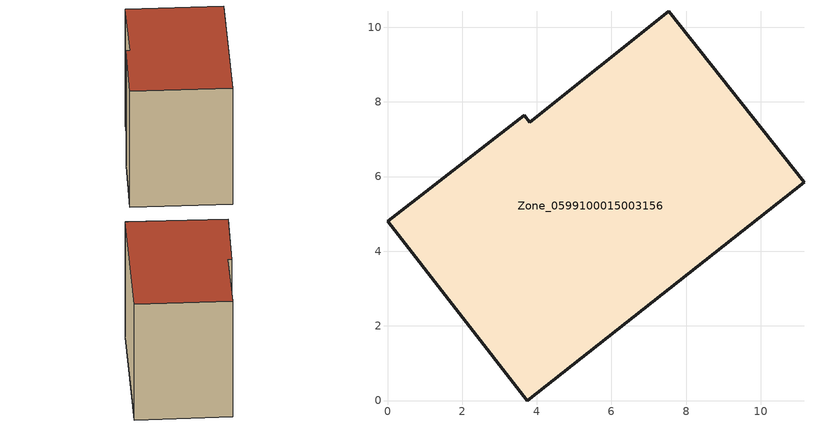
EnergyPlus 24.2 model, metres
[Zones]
Zone_0599100015003156
 floor ground (C_G): 3.75,0 0,4.81 3.67,7.65 3.81,7.45 7.53,10.42 11.16,5.85 z0.92
 wall outside (C_F): 0,4.81 3.75,0 11.16,5.85 7.53,10.42 3.81,7.45 3.67,7.65 0,4.81 z0.92:8.95
 roof outside (C_R): 3.67,7.65 0,4.81 3.75,0 11.16,5.85 7.53,10.42 3.81,7.45 z8.95
[BUILDING]
Pand.0599100015003156: North Axis=0; Terrain=City; Loads Convergence Tolerance Value=0.04; Temperature Convergence Tolerance Value=0.4; Solar Distribution=FullExterior; Maximum Number of Warmup Days=25; Minimum Number of Warmup Days=1
[Site:Location]
Rotterdam.The.Hague.AP_ZH_NLD Design_Conditions: Latitude=51.96; Longitude=4.45; Time Zone=1; Elevation=-4.5
[SITE:GROUNDTEMPERATURE:BUILDINGSURFACE]
18, 18, 18, 18, 18, 18, 18, 18, 18, 18, 18, 18
[MATERIAL] Thermal Absorptance=0.9; Solar Absorptance=0.7; Visible Absorptance=0.7
Name | Roughness | Thickness | Conductivity | Density | Specific Heat
G.TI.1975-1991 | MediumSmooth | 0.15 | 0.288461 | 540 | 1210
F.TI.1975-1991 | Rough | 0.3 | 0.230769 | 1920 | 840
R.TI.1975-1991 | MediumRough | 0.2 | 0.153846 | 1500 | 1000
[CONSTRUCTION]
C_G: G.TI.1975-1991
C_F: F.TI.1975-1991
C_R: R.TI.1975-1991
[ZONE]
Zone_0599100015003156: Type=1; Multiplier=1; Ceiling Height=Autocalculate; Volume=Autocalculate; Floor Area=autocalculate; Part of Total Floor Area=Yes
[ZONEINFILTRATION:DESIGNFLOWRATE]
Infil_Zone_0599100015003156: Zone or ZoneList or Space or SpaceList=Zone_0599100015003156; Schedule=AlwaysOn; Design Flow Rate Calculation Method=Flow/Area; Flow Rate per Floor Area=0.003; Constant Term Coefficient=1; Temperature Term Coefficient=0; Velocity Term Coefficient=0; Velocity Squared Term Coefficient=0
[HVACTEMPLATE:ZONE:IDEALLOADSAIRSYSTEM]
Zone_0599100015003156: Maximum Heating Supply Air Temperature=50; Minimum Cooling Supply Air Temperature=13; Maximum Heating Supply Air Humidity Ratio=0.0156; Minimum Cooling Supply Air Humidity Ratio=0.0077; Heating Limit=NoLimit; Cooling Limit=NoLimit; Dehumidification Control Type=ConstantSensibleHeatRatio; Cooling Sensible Heat Ratio=0.7; Dehumidification Setpoint=60; Humidification Control Type=None; Humidification Setpoint=30; Outdoor Air Method=None; Outdoor Air Flow Rate per Person=0.00944; Outdoor Air Flow Rate per Zone Floor Area=0; Outdoor Air Flow Rate per Zone=0; Demand Controlled Ventilation Type=None; Outdoor Air Economizer Type=NoEconomizer; Heat Recovery Type=None; Sensible Heat Recovery Effectiveness=0.7; Latent Heat Recovery Effectiveness=0.65
[ZONECONTROL:THERMOSTAT]
ThermostatControl_Zone_0599100015003156: Zone or ZoneList=Zone_0599100015003156; Control Type Schedule=DualSetpointControlType; Control 1=Thermostat_Zone_0599100015003156; Temperature Difference Between Cutout And Setpoint=0
[THERMOSTATSETPOINT:DUALSETPOINT]
Thermostat_Zone_0599100015003156: Heating Setpoint Temperature Schedule=HeatingSetpoint_Zone_0599100015003156; Cooling Setpoint Temperature Schedule=CoolingSetpoint_Zone_0599100015003156
[SCHEDULE:COMPACT]
HeatingSetpoint_Zone_0599100015003156: Through: 12/31, For: AllDays, Until: 24:00, 21
CoolingSetpoint_Zone_0599100015003156: Through: 12/31, For: AllDays, Until: 24:00, 24
DualSetpointControlType: Through: 12/31, For: AllDays, Until: 24:00, 4
AlwaysOn: Through: 12/31, For: AllDays, Until: 24:00, 1
